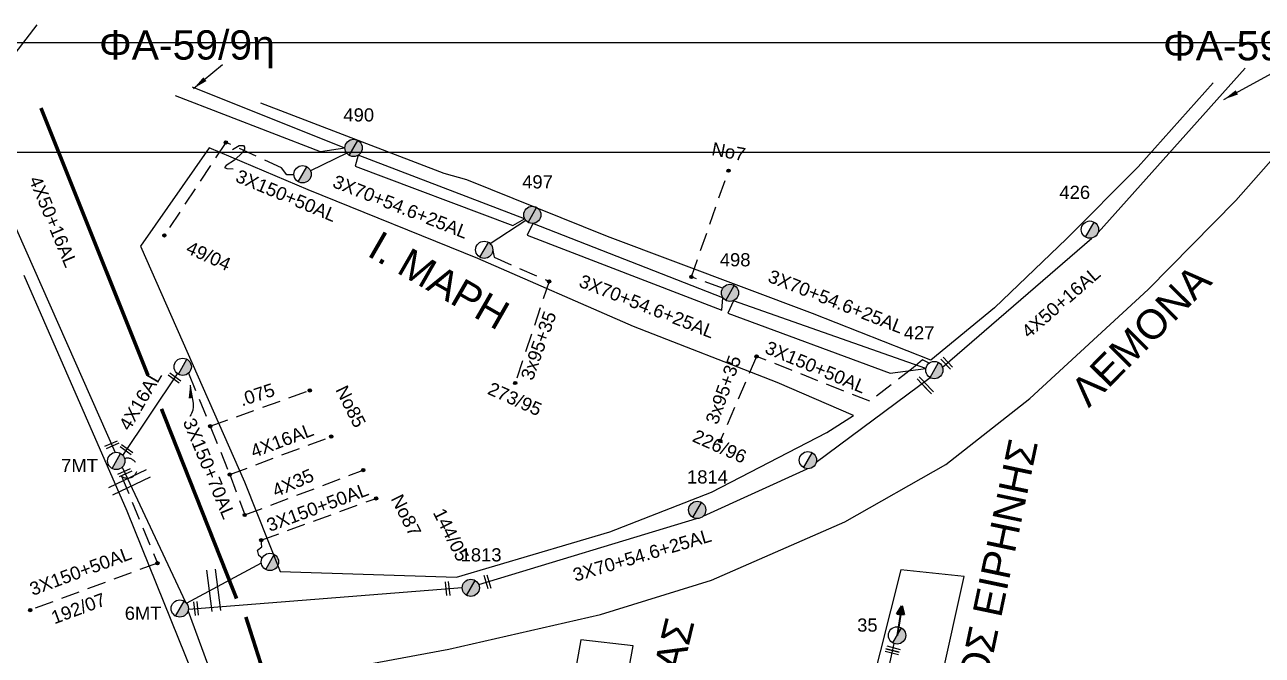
# Model space of a CAD drawing. Header units: millimetres. Extents: x 5016 to 7282, y 2879 to 3911.
# Drawn here: x 6505.4 to 6674.5, y 3821.2 to 3907.4 of the extents above; entities that cross this region are included whole.
import ezdxf

# ---------------------------------------------------------------- set-up
doc = ezdxf.new("R2010")
doc.units = ezdxf.units.MM
doc.linetypes.add('DASHED', pattern=[19.05, 12.7, -6.35])
for name, color, linetype in [('Άγνωστα', 7, 'Continuous'), ('Γυμνά εναέρια ΧΤ (3Φ)   4x16AL', 7, 'Continuous'), ('Γυμνά εναέρια ΧΤ και ΦΟΠ (3Φ)   4x50+16AL', 7, 'Continuous'), ('Εναέρια παροχή ΧΤ 4x16', 7, 'SYN_LINE'), ('Επίτονοι', 7, 'Continuous'), ('Επιγραφές - Σχήματα', 7, 'Continuous'), ('Καλώδια ΧΤ   3x150+50AL', 7, 'DASHED'), ('Μηχανική τομή', 7, 'Continuous'), ('Στύλος Ξύλινος', 7, 'Continuous'), ('Στύλος Ξύλινος @ 1', 7, 'Continuous'), ('Στύλος ΦΜ', 7, 'Continuous'), ('Στύλος ΦΜ @ 1', 7, 'Continuous'), ('Συνδέσεις', 7, 'Continuous'), ('Συνεστραμμένα ΧΤ   3x70+54.6+25 AL', 7, 'SYN_LINE'), ('Τομή', 7, 'Continuous'), ('Υπόβαθρο ΔΕΗ', 7, 'Continuous'), ('Υπόγεια καλώδια Δικτύου ΧΤ και Παρ. ΧΤ - 3X150+70 AL', 7, 'DASHED'), ('Υπόγεια καλώδια Παροχών ΧΤ   .075', 7, 'DASHED'), ('Υπόγεια καλώδια Παροχών ΧΤ   4x16AL', 7, 'DASHED')]:
    doc.layers.add(name, color=color, linetype=linetype)
doc.styles.get("Standard").update_dxf_attribs({"font": 'ARIAL.TTF'})
doc.linetypes.add('SYN_LINE', pattern='A,0.5,-0.0001,["/\\/\\/\\/",Standard,S=0.1,R=0,X=0,Y=-0.05],-0.25', length=0.7501)
doc.dimstyles.new('ISO-25', dxfattribs={"dimtxt": 2.5, "dimasz": 1.8, "dimexe": 1.25, "dimexo": 0.625, "dimtad": 1, "dimtxsty": 'Standard', "dimcen": 1.8, "dimadec": 0, "dimazin": 0, "dimtfac": 1, "dimtmove": 0, "dimatfit": 3, "dimfxl": 1.25, "dimarcsym": 0})

# ---------------------------------------------------------------- blocks, each defined once
blk = doc.blocks.new('ΥΠΑΡΧΩΝ ΤΣΙΜΕΝΤΕΝΙΟΣ ΣΤΥΛΟΣ')
at = {"layer": 'Στύλος ΦΜ'}
blk.add_hatch(color=7, dxfattribs=at).paths.add_polyline_path([(-1.29, -2.28, 0.574793), (2.62, 0, 0.268822), (1.3, 2.27)])
at = {"layer": 'Στύλος ΦΜ', "color": 7}
blk.add_line((-1.29, -2.28), (1.3, 2.27), dxfattribs=at)
blk.add_circle((0, 0), 2.62, dxfattribs=at)
at = {"layer": 'Στύλος ΦΜ', "flags": 4}
for tag, p in [('ΑΡΙΘΜΟΣ', (-4.68, 8.05)), ('ΤΥΠΟΣ', (-4.91, 3.03))]:
    blk.add_attdef(tag, p, '', height=4, dxfattribs=at)
blk = doc.blocks.new('ΥΠΑΡΧΩΝ ΞΥΛΙΝΟΣ ΣΤΥΛΟΣ')
at = {"layer": 'Στύλος Ξύλινος'}
h = blk.add_hatch(color=7, dxfattribs=at)
h.paths.add_polyline_path([(-2.62, 0, 0.270008), (-1.29, -2.28), (1.3, 2.27, 0.576266)])
h.paths.add_polyline_path([(-1.29, -2.28, 0.574793), (2.62, 0, 0.268822), (1.3, 2.27)])
at = {"layer": 'Στύλος Ξύλινος', "color": 7}
blk.add_line((-1.29, -2.28), (1.3, 2.27), dxfattribs=at)
blk.add_circle((0, 0), 2.62, dxfattribs=at)
at = {"layer": 'Στύλος Ξύλινος', "flags": 4}
for tag, p in [('ΑΡΙΘΜΟΣ', (-4.91, 8.6)), ('ΤΥΠΟΣ', (-4.85, 3.39))]:
    blk.add_attdef(tag, p, '', height=4, dxfattribs=at)
blk = doc.blocks.new('ΕΠΙΤΟΝΟΣ')
at = {"layer": 'Επίτονοι', "lineweight": 40, "ltscale": 40}
blk.add_hatch(color=256, dxfattribs=at).paths.add_polyline_path([(-1.13, 6.47), (0, 9.1), (1.13, 6.47)])
for p, q in [((-1.13, 6.47), (0, 9.1)), ((0, 9.1), (1.13, 6.47)), ((1.13, 6.47), (-1.13, 6.47)), ((-1.13, 6.47), (0, 6.47)), ((0, 6.47), (0, 0))]:
    blk.add_line(p, q, dxfattribs=at)
blk = doc.blocks.new('ΜΗΧΑΝΙΚΗ ΤΟΜΗ')
at = {"layer": 'Μηχανική τομή', "ltscale": 40}
for p, q in [((-1.89, 0.78), (1.89, 0.78)), ((1.89, 0), (-1.89, 0))]:
    blk.add_line(p, q, dxfattribs=at)
blk = doc.blocks.new('ΤΟΜΗ')
at = {"layer": 'Τομή', "ltscale": 40}
for p, q in [((-5.68, 0), (5.68, 0)), ((5.68, -2.33), (-5.68, -2.33))]:
    blk.add_line(p, q, dxfattribs=at)
blk = doc.blocks.new('_ΣΥΝΔΕΣΗ')
at = {"layer": 'Συνδέσεις', "linetype": 'SYN_LINE', "ltscale": 40}
blk.add_hatch(color=256, dxfattribs=at).paths.add_polyline_path([(0.5, -0.01, 1), (-0.5, -0.01, 1)])
at = {"layer": 'Συνδέσεις'}
blk.add_circle((0, -0.01), 0.5, dxfattribs=at)

msp = doc.modelspace()

# ---------------------------------------------------------------- linework, layer by layer
at = {"layer": 'Άγνωστα', "color": 2, "linetype": 'DASHED', "lineweight": -3, "ltscale": 0.2}
for points in [[(6600.75, 3871.37), (6596.47, 3872.92), (6601.55, 3887.44)], [(6569.33, 3876.54), (6569.51, 3875.6), (6577.03, 3872.31), (6572.4, 3858.42)]]:
    msp.add_lwpolyline(points, dxfattribs=at)
at = {"layer": 'Άγνωστα', "color": 62, "linetype": 'DASHED', "lineweight": -3, "ltscale": 0.2}
msp.add_lwpolyline([(6605.38, 3862.05), (6600.4, 3850.5)], dxfattribs=at)
at = {"layer": 'Άγνωστα', "color": 6, "linetype": 'DASHED', "lineweight": -3, "ltscale": 0.2}
msp.add_lwpolyline([(6535.43, 3840.38), (6551.64, 3846.51)], dxfattribs=at)
at = {"layer": 'Γυμνά εναέρια ΧΤ (3Φ)   4x16AL', "color": 6, "lineweight": -3}
msp.add_lwpolyline([(6518.78, 3848.53), (6526.24, 3859.69)], dxfattribs=at)
at = {"layer": 'Γυμνά εναέρια ΧΤ και ΦΟΠ (3Φ)   4x50+16AL', "color": 6, "lineweight": -3, "ltscale": 0.2}
msp.add_lwpolyline([(6497.53, 3895.04), (6507.08, 3907.38)], dxfattribs=at)
at = {"layer": 'Γυμνά εναέρια ΧΤ και ΦΟΠ (3Φ)   4x50+16AL', "color": 2, "lineweight": -3}
for points in [[(6652.05, 3878.99), (6672.14, 3901.45)], [(6630.78, 3860.6), (6651.19, 3878.23)]]:
    msp.add_lwpolyline(points, dxfattribs=at)
at = {"layer": 'Γυμνά εναέρια ΧΤ και ΦΟΠ (3Φ)   4x50+16AL', "color": 6, "lineweight": -3}
msp.add_lwpolyline([(6502.17, 3884.12), (6517.73, 3848.94)], dxfattribs=at)
at = {"layer": 'Γυμνά εναέρια ΧΤ και ΦΟΠ (3Φ)   4x50+16AL', "color": 30, "lineweight": -3}
for points in [[(6518.7, 3846.93), (6527.33, 3828.48)], [(6527.69, 3827.24), (6540.96, 3791.11)]]:
    msp.add_lwpolyline(points, dxfattribs=at)
at = {"layer": 'Εναέρια παροχή ΧΤ 4x16', "color": 7, "lineweight": -3, "ltscale": 10}
msp.add_lwpolyline([(6527.5, 3828.31), (6537.71, 3833.84)], dxfattribs=at)
at = {"layer": 'Επιγραφές - Σχήματα', "lineweight": -3}
for points in [[(5015.89, 3904.96), (7057.63, 3904.96), (7057.63, 2878.51), (5015.89, 2878.51)], [(5030.89, 3889.96), (7042.63, 3889.96), (7042.63, 2893.51), (5030.89, 2893.51)]]:
    msp.add_lwpolyline(points, close=True, dxfattribs=at)
msp.add_lwpolyline([(6533.77, 3890.32), (6534.66, 3890.86), (6535.25, 3890.87), (6535.42, 3890.63), (6535.42, 3890.39), (6535.15, 3889.92), (6534.02, 3888.89), (6532.89, 3888.14), (6532.69, 3887.89), (6532.98, 3887.74), (6533.85, 3887.68)], dxfattribs=at)
at = {"layer": 'Καλώδια ΧΤ   3x150+50AL', "color": 2, "lineweight": -3, "ltscale": 0.2}
msp.add_lwpolyline([(6542.16, 3886.88), (6541.17, 3886.85), (6540.48, 3887.84), (6532.86, 3891.31), (6524.45, 3878.6)], dxfattribs=at)
at = {"layer": 'Καλώδια ΧΤ   3x150+50AL', "color": 62, "lineweight": -3, "ltscale": 0.2}
msp.add_lwpolyline([(6628.95, 3861.11), (6628.08, 3861.57), (6626.8, 3860.51), (6626.8, 3860.51), (6620.86, 3855.92), (6605.38, 3862.05)], dxfattribs=at)
at = {"layer": 'Καλώδια ΧΤ   3x150+50AL', "color": 27, "lineweight": -3, "ltscale": 0.2}
msp.add_lwpolyline([(6519.01, 3848.08, -1.605973), (6518.61, 3845.67), (6523.5, 3833.79), (6506.13, 3827.38)], format="xyb", dxfattribs=at)
at = {"layer": 'Καλώδια ΧΤ   3x150+50AL', "color": 5, "lineweight": -3, "ltscale": 0.2}
msp.add_lwpolyline([(6537.82, 3834.47), (6537.37, 3834.86), (6537.19, 3835.56), (6537.79, 3836.04), (6537.69, 3836.94), (6553.38, 3842.65)], dxfattribs=at)
at = {"layer": 'Συνεστραμμένα ΧΤ   3x70+54.6+25 AL', "color": 2, "lineweight": -3, "ltscale": 20}
for points in [[(6549.13, 3890.51), (6528.32, 3898.87)], [(6549.39, 3889.81), (6544.41, 3887.43)], [(6573.69, 3880.86), (6550.95, 3889.56)], [(6573.86, 3880.62), (6568.99, 3877.45)], [(6600.79, 3870.06), (6574.8, 3880.22)], [(6628.52, 3860.4), (6602.21, 3869.66)], [(6613.54, 3847.58), (6629.11, 3859.16)], [(6598.1, 3840.23), (6612.29, 3846.7)], [(6567.41, 3830.88), (6597.16, 3839.9)], [(6527.74, 3827.52), (6565.15, 3830.46)]]:
    msp.add_lwpolyline(points, dxfattribs=at)
at = {"layer": 'Συνεστραμμένα ΧΤ   3x70+54.6+25 AL', "color": 62, "lineweight": -3, "ltscale": 20}
for points in [[(6549.13, 3890.51), (6545.78, 3890.03), (6525.98, 3897.66)], [(6550.95, 3889.56), (6550.53, 3888.07), (6572.07, 3879.93), (6573.69, 3880.86)], [(6574.8, 3880.22), (6574.02, 3878.62), (6600.62, 3868.35), (6600.79, 3870.06)], [(6602.21, 3869.66), (6601.47, 3867.96), (6623.63, 3859.76), (6628.52, 3860.4)]]:
    msp.add_lwpolyline(points, dxfattribs=at)
at = {"layer": 'Συνεστραμμένα ΧΤ   3x70+54.6+25 AL', "color": 5, "lineweight": -3, "ltscale": 10}
msp.add_lwpolyline([(6621.03, 3808.35), (6624.21, 3822.81)], dxfattribs=at)
at = {"layer": 'Υπόβαθρο ΔΕΗ', "lineweight": -3}
for points in [[(6667.79, 3899.46), (6657.52, 3887.96), (6647.73, 3878.1), (6637.91, 3868.69), (6629.22, 3861.52), (6613.05, 3867.92), (6585.02, 3878.46), (6565.81, 3886.2), (6562.67, 3887.06), (6537.63, 3896.67)], [(6687.56, 3802.54), (6624.43, 3789.87), (6633.77, 3831.98), (6625.12, 3832.88), (6613.85, 3788.22), (6581.26, 3781.43), (6582.48, 3789.4), (6588.51, 3822.49), (6581.39, 3823.33), (6573.68, 3780.08), (6558.19, 3776.69), (6552.93, 3795.72), (6545.44, 3818.69), (6563.34, 3822.05), (6584.04, 3826.78), (6599.23, 3831.45), (6617.47, 3839.42), (6631.27, 3847.3), (6642.73, 3856.29), (6658.91, 3871.18), (6670.9, 3883.34), (6684.66, 3898.92)], [(6530.59, 3890.54), (6521.21, 3877.14), (6535.41, 3844.92), (6540.28, 3832.64), (6564.39, 3831.86), (6585.34, 3838.07), (6599.22, 3843.48), (6615, 3851.66), (6618.61, 3853.96), (6608.19, 3858.47), (6588.55, 3866.15), (6567.3, 3875.42), (6544.1, 3884.83), (6530.59, 3890.54)]]:
    msp.add_lwpolyline(points, dxfattribs=at)
at = {"layer": 'Υπόβαθρο ΔΕΗ', "color": 85, "lineweight": -3, "const_width": 0.5}
for points in [[(6507.59, 3896), (6522.22, 3859.44)], [(6524.06, 3854.88), (6534.32, 3828.95)], [(6535.59, 3826.44), (6541.84, 3806.86)]]:
    msp.add_lwpolyline(points, dxfattribs=at)
at = {"layer": 'Υπόβαθρο ΔΕΗ', "lineweight": -3}
msp.add_lwpolyline([(6501.1, 3718.12), (6538.42, 3698.77), (6547.44, 3694.11, 0.430028), (6548.1, 3694.34), (6549.61, 3700.77), (6550.76, 3708.71), (6551.29, 3719.54), (6551.06, 3729.8), (6549.37, 3744.53), (6546.41, 3760.39), (6542.26, 3776.04), (6537.19, 3793.36), (6529.41, 3816.06), (6519.39, 3840.89), (6505.28, 3873.1)], format="xyb", dxfattribs=at)
at = {"layer": 'Υπόγεια καλώδια Δικτύου ΧΤ και Παρ. ΧΤ - 3X150+70 AL', "color": 6, "lineweight": -3, "ltscale": 0.2}
msp.add_lwpolyline([(6527.75, 3859.75), (6530.72, 3852.51), (6533.39, 3845.91), (6535.43, 3840.38)], dxfattribs=at)
at = {"layer": 'Υπόγεια καλώδια Παροχών ΧΤ   .075', "color": 6, "lineweight": -3, "ltscale": 0.2}
msp.add_lwpolyline([(6530.72, 3852.51), (6544.33, 3857.41)], dxfattribs=at)
at = {"layer": 'Υπόγεια καλώδια Παροχών ΧΤ   4x16AL', "color": 6, "lineweight": -3, "ltscale": 0.2}
msp.add_lwpolyline([(6533.39, 3845.91), (6547.26, 3851.09)], dxfattribs=at)

# ---------------------------------------------------------------- block references
at = {"layer": 'Επίτονοι', "lineweight": -3, "xscale": 0.4499999999998153, "yscale": 0.4499999999998153, "zscale": 0.4499999999998153, "rotation": 350.8578631066433}
msp.add_blockref('ΕΠΙΤΟΝΟΣ', (6624.59, 3823.92), dxfattribs=at)
at = {"layer": 'Μηχανική τομή', "lineweight": -3}
for p, xscale, yscale, zscale, rotation in [((6631.24, 3860.99), 0.4999999999995339, 0.4999999999995339, 0.4999999999995339, 313.6689579194643), ((6525.95, 3859.26), 0.4999999999996684, 0.4999999999996684, 0.4999999999996684, 144.7760675318899), ((6627.97, 3858.31), 0.4999999999995339, 0.4999999999995339, 0.4999999999995339, 313.6689579194643), ((6628.63, 3857.63), 0.4999999999995339, 0.4999999999995339, 0.4999999999995339, 313.6689579194643), ((6517.19, 3850.15), 0.4999999999996152, 0.4999999999996152, 0.4999999999996152, 203.5851331931997), ((6517.19, 3850.15), 0.4999999999996152, 0.4999999999996152, 0.4999999999996152, 203.5851331931997), ((6519.39, 3849.45), 0.4999999999996684, 0.4999999999996684, 0.4999999999996684, 144.7760675318899), ((6518.97, 3846.34), 0.4999999999996152, 0.4999999999996152, 0.4999999999996152, 203.5851331931997), ((6562.96, 3830.29), 0.4999999999994926, 0.4999999999994926, 0.4999999999994926, 275.8157089898567), ((6568.41, 3831.19), 0.4999999999994765, 0.4999999999994765, 0.4999999999994765, 286.7277261323448), ((6528.59, 3827.58), 0.4999999999994926, 0.4999999999994926, 0.4999999999994926, 275.8157089898567), ((6623.98, 3821.86), 0.4999999999993659, 0.4999999999993659, 0.4999999999993659, 165.1597525517433), ((6624.08, 3822.24), 0.4999999999993658, 0.4999999999993658, 0.4999999999993658, 165.1597525517433)]:
    msp.add_blockref('ΜΗΧΑΝΙΚΗ ΤΟΜΗ', p, dxfattribs=dict(at, xscale=xscale, yscale=yscale, zscale=zscale, rotation=rotation))
at = {"layer": 'Στύλος Ξύλινος @ 1', "lineweight": -3, "ltscale": 40}
ref = msp.add_blockref('ΥΠΑΡΧΩΝ ΞΥΛΙΝΟΣ ΣΤΥΛΟΣ', (6550.31, 3890.55), dxfattribs=dict(at, xscale=0.4499999999998181, yscale=0.4499999999998181, zscale=0.4499999999998181))
ref.add_attrib('ΤΥΠΟΣ', '490', (6548.92, 3894.16), dxfattribs={"layer": 'Στύλος Ξύλινος', "height": 1.8, "flags": 4})
ref = msp.add_blockref('ΥΠΑΡΧΩΝ ΞΥΛΙΝΟΣ ΣΤΥΛΟΣ', (6574.74, 3881.4), dxfattribs=dict(at, xscale=0.4499999999998181, yscale=0.4499999999998181, zscale=0.4499999999998181))
ref.add_attrib('ΤΥΠΟΣ', '497', (6573.35, 3885.01), dxfattribs={"layer": 'Στύλος Ξύλινος', "height": 1.8, "flags": 4})
ref = msp.add_blockref('ΥΠΑΡΧΩΝ ΞΥΛΙΝΟΣ ΣΤΥΛΟΣ', (6601.75, 3870.74), dxfattribs=dict(at, xscale=0.4499999999998181, yscale=0.4499999999998181, zscale=0.4499999999998181))
ref.add_attrib('ΤΥΠΟΣ', '498', (6600.36, 3874.36), dxfattribs={"layer": 'Στύλος Ξύλινος', "height": 1.8, "flags": 4})
ref = msp.add_blockref('ΥΠΑΡΧΩΝ ΞΥΛΙΝΟΣ ΣΤΥΛΟΣ', (6597.27, 3841.07), dxfattribs=dict(at, xscale=0.4499999999998181, yscale=0.4499999999998181, zscale=0.4499999999998181))
ref.add_attrib('ΤΥΠΟΣ', '1814', (6595.88, 3844.68), dxfattribs={"layer": 'Στύλος Ξύλινος', "height": 1.8, "flags": 4})
ref = msp.add_blockref('ΥΠΑΡΧΩΝ ΞΥΛΙΝΟΣ ΣΤΥΛΟΣ', (6566.33, 3830.42), dxfattribs=dict(at, xscale=0.4499999999998181, yscale=0.4499999999998181, zscale=0.4499999999998181))
ref.add_attrib('ΤΥΠΟΣ', '1813', (6564.94, 3834.03), dxfattribs={"layer": 'Στύλος Ξύλινος', "height": 1.8, "flags": 4})
at = {"layer": 'Στύλος ΦΜ @ 1', "lineweight": -3, "ltscale": 40, "xscale": 0.4499999999998181, "yscale": 0.4499999999998181, "zscale": 0.4499999999998181}
for p in [(6543.34, 3886.95), (6568.16, 3876.62), (6526.96, 3860.63), (6612.4, 3847.87), (6538.88, 3833.96)]:
    msp.add_blockref('ΥΠΑΡΧΩΝ ΤΣΙΜΕΝΤΕΝΙΟΣ ΣΤΥΛΟΣ', p, dxfattribs=at)
at = {"layer": 'Στύλος ΦΜ @ 1', "lineweight": -3, "ltscale": 40}
ref = msp.add_blockref('ΥΠΑΡΧΩΝ ΤΣΙΜΕΝΤΕΝΙΟΣ ΣΤΥΛΟΣ', (6650.94, 3879.38), dxfattribs=dict(at, xscale=0.4499999999998181, yscale=0.4499999999998181, zscale=0.4499999999998181))
ref.add_attrib('ΤΥΠΟΣ', '426', (6646.77, 3883.58), dxfattribs={"layer": 'Στύλος ΦΜ', "height": 1.8, "flags": 4})
ref = msp.add_blockref('ΥΠΑΡΧΩΝ ΤΣΙΜΕΝΤΕΝΙΟΣ ΣΤΥΛΟΣ', (6629.68, 3860.18), dxfattribs=dict(at, xscale=0.4499999999998181, yscale=0.4499999999998181, zscale=0.4499999999998181))
ref.add_attrib('ΤΥΠΟΣ', '427', (6625.5, 3864.38), dxfattribs={"layer": 'Στύλος ΦΜ', "height": 1.8, "flags": 4})
ref = msp.add_blockref('ΥΠΑΡΧΩΝ ΤΣΙΜΕΝΤΕΝΙΟΣ ΣΤΥΛΟΣ', (6517.88, 3847.77), dxfattribs=dict(at, xscale=0.4499999999998181, yscale=0.4499999999998181, zscale=0.4499999999998181))
ref.add_attrib('ΤΥΠΟΣ', '7MT', (6510.35, 3846.24), dxfattribs={"layer": 'Στύλος ΦΜ', "height": 1.8, "flags": 4})
ref = msp.add_blockref('ΥΠΑΡΧΩΝ ΤΣΙΜΕΝΤΕΝΙΟΣ ΣΤΥΛΟΣ', (6526.56, 3827.59), dxfattribs=dict(at, xscale=0.4499999999998181, yscale=0.4499999999998181, zscale=0.4499999999998181))
ref.add_attrib('ΤΥΠΟΣ', '6MT', (6519.04, 3826.05), dxfattribs={"layer": 'Στύλος ΦΜ', "height": 1.8, "flags": 4})
ref = msp.add_blockref('ΥΠΑΡΧΩΝ ΤΣΙΜΕΝΤΕΝΙΟΣ ΣΤΥΛΟΣ', (6624.59, 3823.92), dxfattribs=dict(at, xscale=0.4499999999998181, yscale=0.4499999999998181, zscale=0.4499999999998181))
ref.add_attrib('ΤΥΠΟΣ', '35', (6619.13, 3824.43), dxfattribs={"layer": 'Στύλος ΦΜ', "height": 1.8, "flags": 4})
at = {"layer": 'Συνδέσεις', "lineweight": -3, "xscale": 0.4499999999998181, "yscale": 0.4499999999998181, "zscale": 0.4499999999998181}
for p in [(6532.86, 3891.31), (6601.55, 3887.44), (6524.45, 3878.6), (6596.47, 3872.92), (6577.03, 3872.31), (6605.38, 3862.05), (6544.33, 3857.41), (6572.4, 3858.42), (6530.72, 3852.51), (6547.26, 3851.09), (6600.4, 3850.5), (6533.39, 3845.91), (6551.64, 3846.51), (6553.38, 3842.65), (6535.43, 3840.38), (6537.69, 3836.94), (6523.5, 3833.79), (6506.13, 3827.38)]:
    msp.add_blockref('_ΣΥΝΔΕΣΗ', p, dxfattribs=at)
at = {"layer": 'Τομή', "lineweight": -3}
for p, xscale, yscale, zscale, rotation in [((6519.43, 3845.37), 0.5000000000000631, 0.5000000000000631, 0.5000000000000631, 25.38837245064954), ((6519.43, 3845.37), 0.5000000000000631, 0.5000000000000631, 0.5000000000000631, 25.38837245064954), ((6530.61, 3830), 0.5000000000000872, 0.5000000000000872, 0.5000000000000872, 97.32766001205236)]:
    msp.add_blockref('ΤΟΜΗ', p, dxfattribs=dict(at, xscale=xscale, yscale=yscale, zscale=zscale, rotation=rotation))

# ---------------------------------------------------------------- texts
at = {"layer": 'Γυμνά εναέρια ΧΤ (3Φ)   4x16AL', "color": 7, "lineweight": -3, "insert": (6518.13, 3852.67), "char_height": 1.8, "width": 168.3718, "attachment_point": 1, "rotation": 59.6083}
msp.add_mtext('4X16AL', dxfattribs=at)
at = {"layer": 'Γυμνά εναέρια ΧΤ και ΦΟΠ (3Φ)   4x50+16AL', "color": 7, "lineweight": -3, "char_height": 1.8, "width": 168.3718, "attachment_point": 1}
for insert, rotation in [((6507.56, 3886.93), 292.5636), ((6641.4, 3865.79), 41.0179)]:
    msp.add_mtext('4X50+16AL', dxfattribs=dict(at, insert=insert, rotation=rotation))
at = {"layer": 'Επιγραφές - Σχήματα', "color": 7, "lineweight": -3, "char_height": 4, "width": 168.3718, "attachment_point": 1}
for insert in [(6515.53, 3906.62), (6660.94, 3906.52)]:
    msp.add_mtext('ΦΑ-59/9η', dxfattribs=dict(at, insert=insert))
at = {"layer": 'Επιγραφές - Σχήματα', "color": 7, "lineweight": -3, "width": 168.3718, "attachment_point": 1}
for s, insert, char_height, rotation in [('No7', (6599.48, 3891.35), 1.8, 349.2933), ('Ι. ΜΑΡΗ', (6553.98, 3879.37), 4, 330.094), ('49/04', (6527.99, 3877.89), 1.8, 336.0013), ('ΛΕΜΟΝΑ', (6647.93, 3857.73), 4, 45.2826), ('3x95+35', (6573.1, 3859.26), 1.8, 70.2511), ('3x95+35', (6598.35, 3853.23), 1.8, 70.2511), ('No85', (6549.4, 3858.31), 1.8, 296.543), ('273/95', (6569.21, 3858.62), 1.8, 336.0013), ('226/96', (6597.2, 3852.14), 1.8, 336.0013), ('Β΄ΠΑΡΟΔΟΣ ΕΙΡΗΝΗΣ', (6627.76, 3793.27), 4, 78.1017), ('4X35', (6538.97, 3844.42), 1.8, 23.7139), ('No87', (6556.96, 3843.42), 1.8, 296.543), ('144/05', (6562.73, 3841.52), 1.8, 296.543), ('ΒΡΥΚΟΥΝΤΑΣ', (6584.13, 3790.11), 4, 76.3063)]:
    msp.add_mtext(s, dxfattribs=dict(at, insert=insert, char_height=char_height, rotation=rotation))
at = {"layer": 'Καλώδια ΧΤ   3x150+50AL', "color": 7, "lineweight": -3, "char_height": 1.8, "width": 168.3718, "attachment_point": 1}
for s, insert, rotation in [('3X150+50AL', (6534.72, 3887.67), 337.351), ('3X150+50AL', (6607.08, 3864.23), 337.351), ('3X150+50AL', (6538.22, 3839.74), 20.3847), ('3X150+50AL', (6505.82, 3831), 20.3847), ('192/07', (6508.78, 3827.11), 20.3847)]:
    msp.add_mtext(s, dxfattribs=dict(at, insert=insert, rotation=rotation))
at = {"layer": 'Συνεστραμμένα ΧΤ   3x70+54.6+25 AL', "color": 7, "lineweight": -3, "char_height": 1.8, "width": 168.3718, "attachment_point": 1}
for insert, rotation in [((6547.96, 3886.92), 338.5622), ((6581.63, 3873.31), 338.5622), ((6607.45, 3873.97), 338.5622), ((6580.1, 3832.98), 16.4722)]:
    msp.add_mtext('3X70+54.6+25AL', dxfattribs=dict(at, insert=insert, rotation=rotation))
at = {"layer": 'Υπόγεια καλώδια Δικτύου ΧΤ και Παρ. ΧΤ - 3X150+70 AL', "color": 7, "lineweight": -3, "insert": (6528.61, 3853.83), "char_height": 1.8, "width": 168.3718, "attachment_point": 1, "rotation": 292.5229}
msp.add_mtext('3X150+70AL', dxfattribs=at)
at = {"layer": 'Υπόγεια καλώδια Παροχών ΧΤ   .075', "color": 7, "lineweight": -3, "insert": (6534.5, 3856.92), "char_height": 1.8, "width": 168.3718, "attachment_point": 1, "rotation": 18.1027}
msp.add_mtext('.075', dxfattribs=at)
at = {"layer": 'Υπόγεια καλώδια Παροχών ΧΤ   4x16AL', "color": 7, "lineweight": -3, "insert": (6536.02, 3849.83), "char_height": 1.8, "width": 168.3718, "attachment_point": 1, "rotation": 20.7291}
msp.add_mtext('4X16AL', dxfattribs=at)

# ---------------------------------------------------------------- leaders
at = {"layer": 'Επιγραφές - Σχήματα', "lineweight": -3, "ltscale": 40}
for points in [[(6528.45, 3898.67), (6532.42, 3901.95)], [(6669.26, 3897.18), (6677.83, 3901.85)]]:
    msp.add_leader(points, dimstyle='ISO-25', override={"dimasz": 2, "dimtad": 0}, dxfattribs=at)
at = {"layer": 'Επιγραφές - Σχήματα', "lineweight": -3, "path_type": 1}
msp.add_leader([(6527.97, 3858.14), (6528.18, 3854.27), (6527.93, 3853.82)], dimstyle='ISO-25', override={"dimgap": 0.625, "dimtad": 0}, dxfattribs=at)

doc.saveas('drawing.dxf')
